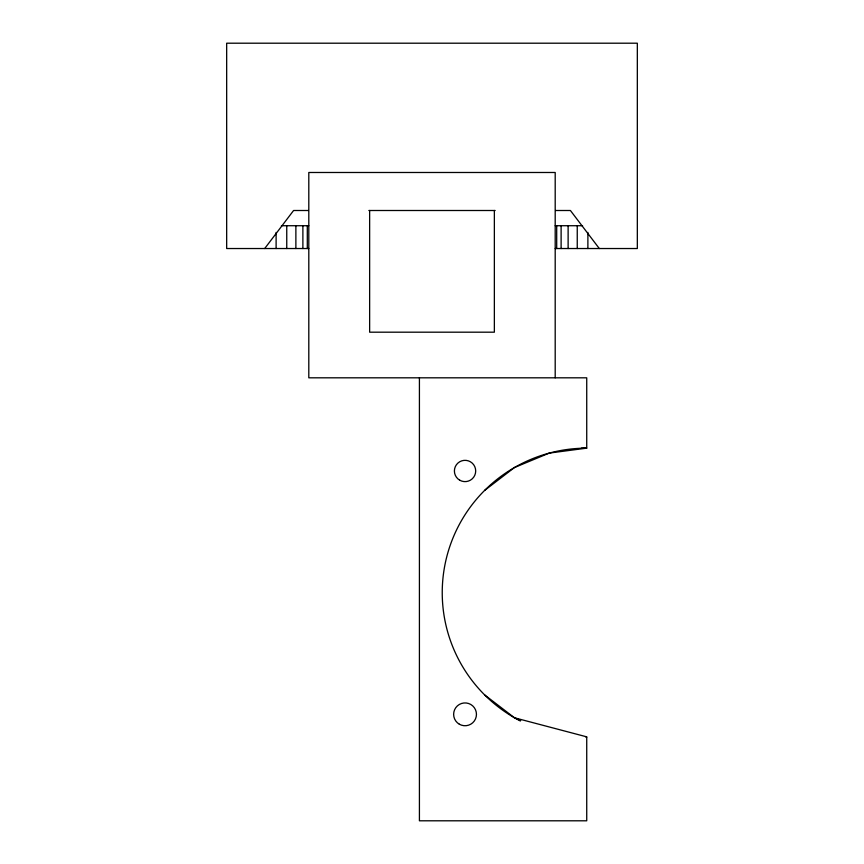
<?xml version="1.0" encoding="UTF-8"?>
<svg xmlns="http://www.w3.org/2000/svg" width="864" height="864" viewBox="0 0 864 864"><rect width="100%" height="100%" fill="white"/><g stroke="black" fill="none" stroke-linecap="round" stroke-linejoin="round"><path stroke-width="1.3" d="M264.697 248.53L293.587 210.503L308.372 210.503M484.553 490.482L514.48 467.521L549.331 453.082L586.732 448.157L586.732 377.816L308.804 377.816L308.804 172.487L555.196 172.487L555.196 377.816M368.842 210.503L495.158 210.503M555.628 210.503L570.413 210.503L599.303 248.53M281.426 225.72L308.804 225.72M555.196 225.72L582.574 225.72M308.804 248.53L226.67 248.53L226.67 43.2L637.33 43.2L637.33 248.53L555.196 248.53M581.375 448.157L586.732 448.157A144.493 144.493 0 0 0 520.376 721.008M585.824 737.024L586.732 737.143M484.553 694.829L514.48 717.79L586.732 736.852L586.732 820.8L419.418 820.8L419.418 377.816M514.48 717.79L520.7 720.371M587.887 232.427L587.887 248.53M577.249 225.72L577.249 248.53M568.123 225.72L568.123 248.53M561.114 225.72L561.114 248.53M556.697 225.72L556.697 248.53M494.359 210.503L494.359 332.186L369.641 332.186L369.641 210.503M307.303 225.72L307.303 248.53M302.886 225.72L302.886 248.53M295.877 225.72L295.877 248.53M286.751 225.72L286.751 248.53M276.113 232.427L276.113 248.53M459.724 480.2A10.649 10.649 0 0 0 475.697 470.977A10.649 10.649 0 0 0 459.724 461.754A10.649 10.649 0 0 0 459.724 480.2M459.346 724.216A11.405 11.405 0 0 0 476.453 714.334A11.405 11.405 0 0 0 459.346 704.452A11.405 11.405 0 0 0 459.346 724.216"/></g></svg>
